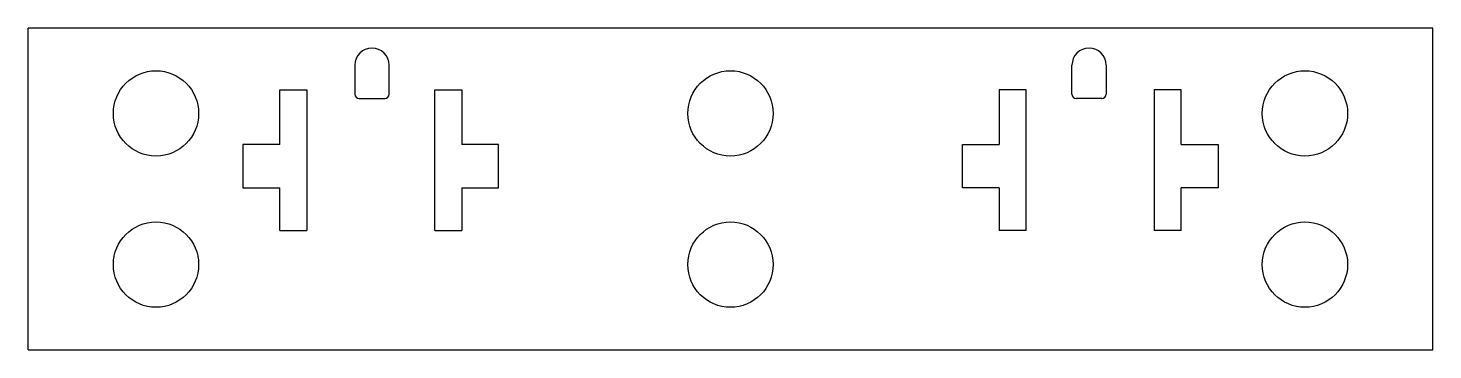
# Model space of a CAD drawing. Header units: millimetres. Extents: x 1 to 331, y 0 to 702.
# Drawn here: x 166.7 to 331.4, y 664.1 to 701.8 of the extents above; entities outside this region: 2.
import ezdxf

# ---------------------------------------------------------------- set-up
doc = ezdxf.new("R2010")
doc.units = ezdxf.units.MM
doc.styles.add('SLDTEXTSTYLE0', font='TXT', dxfattribs={"width": 0.7})

msp = doc.modelspace()

# ---------------------------------------------------------------- linework, layer by layer
at = {"color": 7, "linetype": 'Continuous', "lineweight": 25}
for p, q in [((166.65, 664.06), (166.65, 701.78)), ((331.35, 701.78), (166.65, 701.78)), ((331.35, 664.06), (331.35, 701.78)), ((204.97, 697.44), (204.97, 694.02)), ((208.97, 694.02), (208.97, 697.44)), ((289.04, 694.02), (289.04, 697.44)), ((293.04, 697.44), (293.04, 694.02)), ((196.15, 694.56), (199.33, 694.56)), ((196.15, 688.14), (196.15, 694.56)), ((199.33, 694.56), (199.33, 678.06)), ((205.47, 693.52), (208.47, 693.52)), ((214.33, 694.56), (217.5, 694.56)), ((214.33, 678.06), (214.33, 694.56)), ((217.5, 694.56), (217.5, 688.14)), ((283.68, 694.56), (280.5, 694.56)), ((280.5, 694.56), (280.5, 688.14)), ((283.68, 678.06), (283.68, 694.56)), ((292.54, 693.52), (289.54, 693.52)), ((301.85, 694.56), (298.68, 694.56)), ((298.68, 694.56), (298.68, 678.06)), ((301.85, 688.14), (301.85, 694.56)), ((196.15, 688.14), (191.83, 688.14)), ((191.83, 688.14), (191.83, 683.06)), ((221.82, 688.14), (217.5, 688.14)), ((221.82, 683.06), (221.82, 688.14)), ((276.19, 688.14), (280.5, 688.14)), ((276.19, 683.06), (276.19, 688.14)), ((301.85, 688.14), (306.17, 688.14)), ((306.17, 688.14), (306.17, 683.06)), ((191.83, 683.06), (196.15, 683.06)), ((196.15, 678.06), (196.15, 683.06)), ((217.5, 683.06), (217.5, 678.06)), ((217.5, 683.06), (221.82, 683.06)), ((280.5, 683.06), (276.19, 683.06)), ((280.5, 683.06), (280.5, 678.06)), ((301.85, 678.06), (301.85, 683.06)), ((306.17, 683.06), (301.85, 683.06)), ((196.15, 678.06), (199.33, 678.06)), ((214.33, 678.06), (217.5, 678.06)), ((283.68, 678.06), (280.5, 678.06)), ((301.85, 678.06), (298.68, 678.06)), ((166.65, 664.06), (331.35, 664.06))]:
    msp.add_line(p, q, dxfattribs=at)
for centre in [(181.65, 691.78), (249, 691.78), (316.35, 691.78), (181.65, 674.06), (249, 674.06), (316.35, 674.06)]:
    msp.add_circle(centre, 5, dxfattribs=at)
for centre, radius, start, end in [((206.97, 697.44), 2, 0, 180), ((291.04, 697.44), 2, 0, 180), ((205.47, 694.02), 0.5, 180, 270), ((208.47, 694.02), 0.5, 270, 0), ((289.54, 694.02), 0.5, 180, 270), ((292.54, 694.02), 0.5, 270, 0)]:
    msp.add_arc(centre, radius, start, end, dxfattribs=at)

# ---------------------------------------------------------------- texts
at = {"color": 7, "linetype": 'Continuous', "char_height": 14.5493, "attachment_point": 1, "style": 'SLDTEXTSTYLE0'}
for s, insert in [('SOLIDWORKS Educational Product.', (0, 40.58)), ('For Instructional Use Only.', (0, 18.76))]:
    msp.add_mtext(s, dxfattribs=dict(at, insert=insert))

doc.saveas('drawing.dxf')
